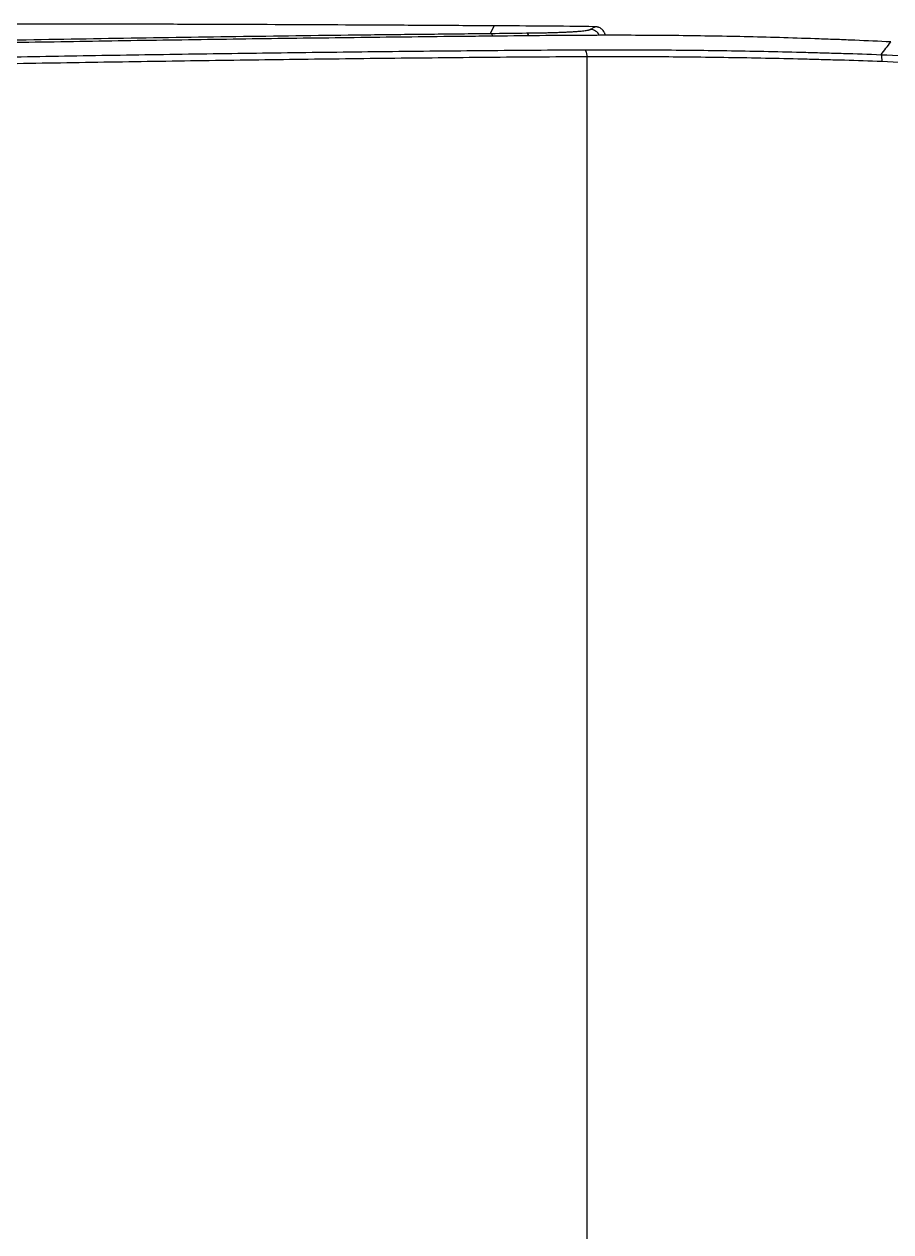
# Model space of a CAD drawing. Header units: millimetres. Extents: x -33000 to 294000, y 0 to 42408.
# Drawn here: x 8675.6 to 8799.1, y 15632.3 to 15804.4 of the extents above; entities that cross this region are included whole.
import ezdxf

# ---------------------------------------------------------------- set-up
doc = ezdxf.new("R2010")
doc.units = ezdxf.units.MM
doc.header["$LTSCALE"] = 50
doc.layers.add('arch', color=8, linetype='Continuous')

msp = doc.modelspace()

# ---------------------------------------------------------------- linework, layer by layer
at = {"layer": 'arch', "linetype": 'Continuous'}
msp.add_line((8742.06, 15803.05), (8742.56, 15804.13), dxfattribs=at)
for centre, major_axis, ratio, start_param, end_param in [((8756.24, 15802.11), (-0.74, 1.3), 0.994967, 4.657187, 5.748937), ((8742.05, 15801.56), (-0.02, 1.5), 0.325973, 5.536653, 6.229937), ((8747.19, 15801.61), (-0.02, 1.5), 0.325966, 5.522271, 6.229682)]:
    msp.add_ellipse(centre, major_axis=major_axis, ratio=ratio, start_param=start_param, end_param=end_param, dxfattribs=at)
for points, knots in [([(8742.56, 15804.13), (8739.59, 15804.14), (8736.62, 15804.16), (8730.67, 15804.2), (8727.7, 15804.21), (8718.78, 15804.26), (8712.83, 15804.29), (8703.92, 15804.32), (8700.94, 15804.33), (8695, 15804.35), (8686.08, 15804.36), (8677.16, 15804.37), (8665.27, 15804.36), (8659.33, 15804.35), (8650.41, 15804.31), (8647.44, 15804.3), (8641.49, 15804.26), (8638.52, 15804.23), (8629.6, 15804.14), (8623.66, 15804.07), (8611.77, 15803.88), (8605.83, 15803.77), (8599.88, 15803.65)], [0, 0, 0, 0, 0.0625, 0.0625, 0.125, 0.125, 0.25, 0.25, 0.3125, 0.3125, 0.375, 0.5, 0.5, 0.625, 0.625, 0.6875, 0.6875, 0.75, 0.75, 0.875, 0.875, 1, 1, 1, 1]), ([(8747.2, 15803.11), (8747.51, 15803.11), (8747.81, 15803.12), (8748.41, 15803.12), (8748.99, 15803.13), (8749.83, 15803.15), (8750.37, 15803.16), (8750.77, 15803.18), (8750.9, 15803.18), (8751.1, 15803.18), (8751.16, 15803.19), (8751.29, 15803.19), (8751.6, 15803.2), (8752.15, 15803.22), (8752.82, 15803.25), (8753.45, 15803.28), (8753.83, 15803.3), (8754.05, 15803.32), (8754.1, 15803.32), (8754.19, 15803.33), (8754.23, 15803.33), (8754.36, 15803.34), (8754.44, 15803.34), (8754.69, 15803.36), (8754.99, 15803.39), (8755.37, 15803.43), (8755.59, 15803.46), (8755.78, 15803.49), (8755.87, 15803.5), (8755.96, 15803.52), (8755.98, 15803.52), (8756.02, 15803.53), (8756.07, 15803.54), (8756.11, 15803.55), (8756.19, 15803.58), (8756.23, 15803.59), (8756.26, 15803.61)], [0, 0, 0, 0, 0.0625, 0.0625, 0.125, 0.1875, 0.25, 0.25, 0.28125, 0.28125, 0.296875, 0.296875, 0.3125, 0.375, 0.4375, 0.5, 0.5625, 0.5625, 0.578125, 0.578125, 0.59375, 0.59375, 0.625, 0.625, 0.6875, 0.75, 0.8125, 0.8125, 0.875, 0.875, 0.890625, 0.890625, 0.90625, 0.9375, 0.9375, 1, 1, 1, 1]), ([(8756.26, 15803.61), (8756.34, 15803.66), (8756.43, 15803.71), (8756.66, 15803.84), (8756.81, 15803.93), (8756.96, 15804.01)], [0, 0, 0, 0, 0.373068, 0.373068, 1, 1, 1, 1]), ([(8758.41, 15802.77), (8758.41, 15802.78), (8758.4, 15802.79), (8758.4, 15802.83), (8758.39, 15802.85), (8758.38, 15802.9), (8758.37, 15802.92), (8758.35, 15802.99), (8758.32, 15803.08), (8758.28, 15803.17), (8758.24, 15803.23), (8758.23, 15803.25), (8758.21, 15803.3), (8758.2, 15803.32), (8758.13, 15803.42), (8758.07, 15803.49), (8757.97, 15803.6), (8757.93, 15803.63), (8757.85, 15803.69), (8757.82, 15803.72), (8757.7, 15803.8), (8757.61, 15803.85), (8757.5, 15803.9), (8757.48, 15803.91), (8757.43, 15803.92), (8757.41, 15803.93), (8757.34, 15803.95), (8757.29, 15803.97), (8757.15, 15804), (8757.06, 15804.01), (8756.96, 15804.01)], [0, 0, 0, 0, 0.013928, 0.013928, 0.049145, 0.049145, 0.084362, 0.084362, 0.154796, 0.22523, 0.22523, 0.260446, 0.260446, 0.295663, 0.295663, 0.436531, 0.436531, 0.506964, 0.506964, 0.577398, 0.577398, 0.718265, 0.718265, 0.753482, 0.753482, 0.788699, 0.788699, 0.859133, 0.859133, 1, 1, 1, 1]), ([(8605.43, 15800.34), (8616.81, 15800.75), (8628.19, 15801.11), (8642.43, 15801.48), (8645.27, 15801.55), (8650.96, 15801.68), (8656.66, 15801.8), (8662.35, 15801.91), (8668.04, 15802.02), (8670.89, 15802.07), (8679.43, 15802.22), (8685.13, 15802.31), (8696.51, 15802.49), (8702.21, 15802.57), (8713.59, 15802.73), (8719.29, 15802.8), (8727.83, 15802.9), (8730.68, 15802.93), (8736.37, 15802.99), (8739.22, 15803.02), (8742.06, 15803.05)], [0, 0, 0, 0, 0.25, 0.25, 0.3125, 0.3125, 0.375, 0.4375, 0.4375, 0.5, 0.5, 0.625, 0.625, 0.75, 0.75, 0.875, 0.875, 0.9375, 0.9375, 1, 1, 1, 1]), ([(8759.03, 15802.78), (8757.82, 15802.78), (8756.61, 15802.77), (8754.18, 15802.76), (8752.97, 15802.75), (8749.33, 15802.73), (8746.9, 15802.7), (8743.26, 15802.67), (8742.05, 15802.65), (8739.62, 15802.63), (8738.41, 15802.62), (8734.77, 15802.58), (8732.34, 15802.55), (8725.06, 15802.47), (8720.21, 15802.41), (8710.51, 15802.29), (8705.65, 15802.22), (8695.95, 15802.08), (8691.1, 15802.01), (8681.39, 15801.85), (8676.54, 15801.77), (8661.98, 15801.51), (8652.28, 15801.33), (8642.58, 15801.08)], [0, 0, 0, 0, 0.03125, 0.03125, 0.0625, 0.0625, 0.125, 0.125, 0.15625, 0.15625, 0.1875, 0.1875, 0.25, 0.25, 0.375, 0.375, 0.5, 0.5, 0.625, 0.625, 0.75, 0.75, 1, 1, 1, 1]), ([(8799.1, 15801.84), (8797.39, 15801.92), (8795.69, 15802), (8793.14, 15802.1), (8792.29, 15802.14), (8790.6, 15802.2), (8789.75, 15802.23), (8785.53, 15802.38), (8782.17, 15802.48), (8775.49, 15802.64), (8772.18, 15802.69), (8765.58, 15802.77), (8762.3, 15802.78), (8759.03, 15802.78)], [0, 0, 0, 0, 0.125, 0.125, 0.1875, 0.1875, 0.25, 0.25, 0.5, 0.5, 0.75, 0.75, 1, 1, 1, 1]), ([(8642.51, 15799.07), (8651.92, 15799.31), (8661.33, 15799.49), (8675.45, 15799.74), (8680.16, 15799.82), (8689.57, 15799.98), (8694.27, 15800.05), (8703.69, 15800.19), (8708.39, 15800.25), (8717.81, 15800.37), (8722.51, 15800.43), (8731.92, 15800.53), (8736.63, 15800.58), (8743.69, 15800.64), (8746.04, 15800.66), (8750.75, 15800.69), (8753.1, 15800.71), (8755.46, 15800.71)], [0, 0, 0, 0, 0.25, 0.25, 0.375, 0.375, 0.5, 0.5, 0.625, 0.625, 0.75, 0.75, 0.875, 0.875, 0.9375, 0.9375, 1, 1, 1, 1]), ([(8755.46, 15800.71), (8758.91, 15800.72), (8762.38, 15800.72), (8769.36, 15800.68), (8772.86, 15800.64), (8778.14, 15800.55), (8779.91, 15800.52), (8783.45, 15800.45), (8785.22, 15800.4), (8787.88, 15800.34), (8788.77, 15800.31), (8790.55, 15800.26), (8791.45, 15800.24), (8794.12, 15800.15), (8795.91, 15800.09), (8797.71, 15800.02)], [0, 0, 0, 0, 0.25, 0.25, 0.5, 0.5, 0.625, 0.625, 0.75, 0.75, 0.8125, 0.8125, 0.875, 0.875, 1, 1, 1, 1]), ([(8755.46, 15800.71), (8755.48, 15800.71), (8755.5, 15800.7), (8755.54, 15800.67), (8755.56, 15800.65), (8755.6, 15800.6), (8755.61, 15800.56), (8755.65, 15800.49), (8755.66, 15800.45), (8755.69, 15800.36), (8755.71, 15800.31), (8755.73, 15800.2), (8755.74, 15800.14), (8755.75, 15800.03), (8755.76, 15799.97), (8755.77, 15799.84), (8755.77, 15799.78), (8755.77, 15799.72)], [0, 0, 0, 0, 0.125, 0.125, 0.25, 0.25, 0.375, 0.375, 0.5, 0.5, 0.625, 0.625, 0.75, 0.75, 0.875, 0.875, 1, 1, 1, 1]), ([(8755.77, 15799.72), (8753.42, 15799.71), (8751.06, 15799.69), (8746.36, 15799.66), (8744.01, 15799.64), (8736.95, 15799.58), (8732.24, 15799.53), (8722.83, 15799.43), (8713.42, 15799.32), (8704.01, 15799.19), (8694.6, 15799.05), (8689.89, 15798.98), (8680.48, 15798.83), (8675.78, 15798.75), (8661.66, 15798.49), (8652.25, 15798.31), (8642.84, 15798.07)], [0, 0, 0, 0, 0.0625, 0.0625, 0.125, 0.125, 0.25, 0.25, 0.375, 0.5, 0.5, 0.625, 0.625, 0.75, 0.75, 1, 1, 1, 1]), ([(8797.84, 15799.03), (8796.06, 15799.1), (8794.28, 15799.16), (8791.61, 15799.24), (8790.72, 15799.26), (8788.95, 15799.31), (8788.06, 15799.34), (8785.41, 15799.41), (8783.64, 15799.45), (8780.12, 15799.52), (8778.36, 15799.55), (8773.1, 15799.64), (8769.61, 15799.68), (8762.67, 15799.72), (8759.21, 15799.73), (8755.77, 15799.72)], [0, 0, 0, 0, 0.125, 0.125, 0.1875, 0.1875, 0.25, 0.25, 0.375, 0.375, 0.5, 0.5, 0.75, 0.75, 1, 1, 1, 1]), ([(8797.71, 15800.02), (8799.86, 15799.94), (8802.03, 15799.84), (8806.36, 15799.62), (8808.52, 15799.5), (8811.78, 15799.29), (8812.87, 15799.22), (8815.04, 15799.07), (8816.67, 15798.94), (8818.3, 15798.81), (8819.39, 15798.72), (8819.93, 15798.68), (8821.57, 15798.54), (8822.66, 15798.44), (8828.1, 15797.93), (8832.46, 15797.45), (8837.9, 15796.78), (8839.53, 15796.57), (8841.17, 15796.35), (8842.26, 15796.2), (8842.8, 15796.13), (8845.52, 15795.75), (8847.7, 15795.43), (8849.87, 15795.1)], [0, 0, 0, 0, 0.125, 0.125, 0.25, 0.25, 0.3125, 0.3125, 0.375, 0.40625, 0.40625, 0.4375, 0.4375, 0.5, 0.5, 0.75, 0.75, 0.8125, 0.84375, 0.84375, 0.875, 0.875, 1, 1, 1, 1]), ([(8797.84, 15799.03), (8797.85, 15799.09), (8797.85, 15799.15), (8797.85, 15799.28), (8797.85, 15799.34), (8797.84, 15799.45), (8797.84, 15799.51), (8797.83, 15799.62), (8797.83, 15799.67), (8797.81, 15799.76), (8797.81, 15799.8), (8797.79, 15799.87), (8797.78, 15799.91), (8797.76, 15799.96), (8797.75, 15799.98), (8797.73, 15800.01), (8797.72, 15800.02), (8797.71, 15800.02)], [0, 0, 0, 0, 0.125, 0.125, 0.25, 0.25, 0.375, 0.375, 0.5, 0.5, 0.625, 0.625, 0.75, 0.75, 0.875, 0.875, 1, 1, 1, 1]), ([(8849.74, 15794.11), (8847.57, 15794.44), (8845.41, 15794.76), (8842.7, 15795.14), (8842.16, 15795.21), (8841.08, 15795.36), (8839.45, 15795.58), (8837.83, 15795.79), (8832.41, 15796.46), (8828.08, 15796.93), (8822.66, 15797.44), (8821.58, 15797.54), (8819.96, 15797.68), (8819.41, 15797.73), (8818.33, 15797.82), (8816.71, 15797.95), (8815.09, 15798.07), (8812.93, 15798.23), (8811.84, 15798.3), (8808.61, 15798.51), (8806.45, 15798.63), (8802.14, 15798.84), (8799.99, 15798.94), (8797.84, 15799.03)], [0, 0, 0, 0, 0.125, 0.125, 0.15625, 0.15625, 0.1875, 0.25, 0.25, 0.5, 0.5, 0.5625, 0.5625, 0.59375, 0.59375, 0.625, 0.6875, 0.6875, 0.75, 0.75, 0.875, 0.875, 1, 1, 1, 1])]:
    msp.add_open_spline(points, degree=3, knots=knots, dxfattribs=at)
for points in [[(8756.96, 15804.01), (8752.16, 15804.08), (8747.36, 15804.1), (8742.56, 15804.13)], [(8742.06, 15803.05), (8743.78, 15803.07), (8745.49, 15803.09), (8747.2, 15803.11)], [(8797.71, 15800.02), (8798.17, 15800.63), (8798.64, 15801.23), (8799.1, 15801.84)], [(8755.77, 15799.72), (8755.77, 15669.59), (8755.77, 15539.46), (8755.77, 15409.34)]]:
    msp.add_open_spline(points, degree=3, dxfattribs=at)

doc.saveas('drawing.dxf')
